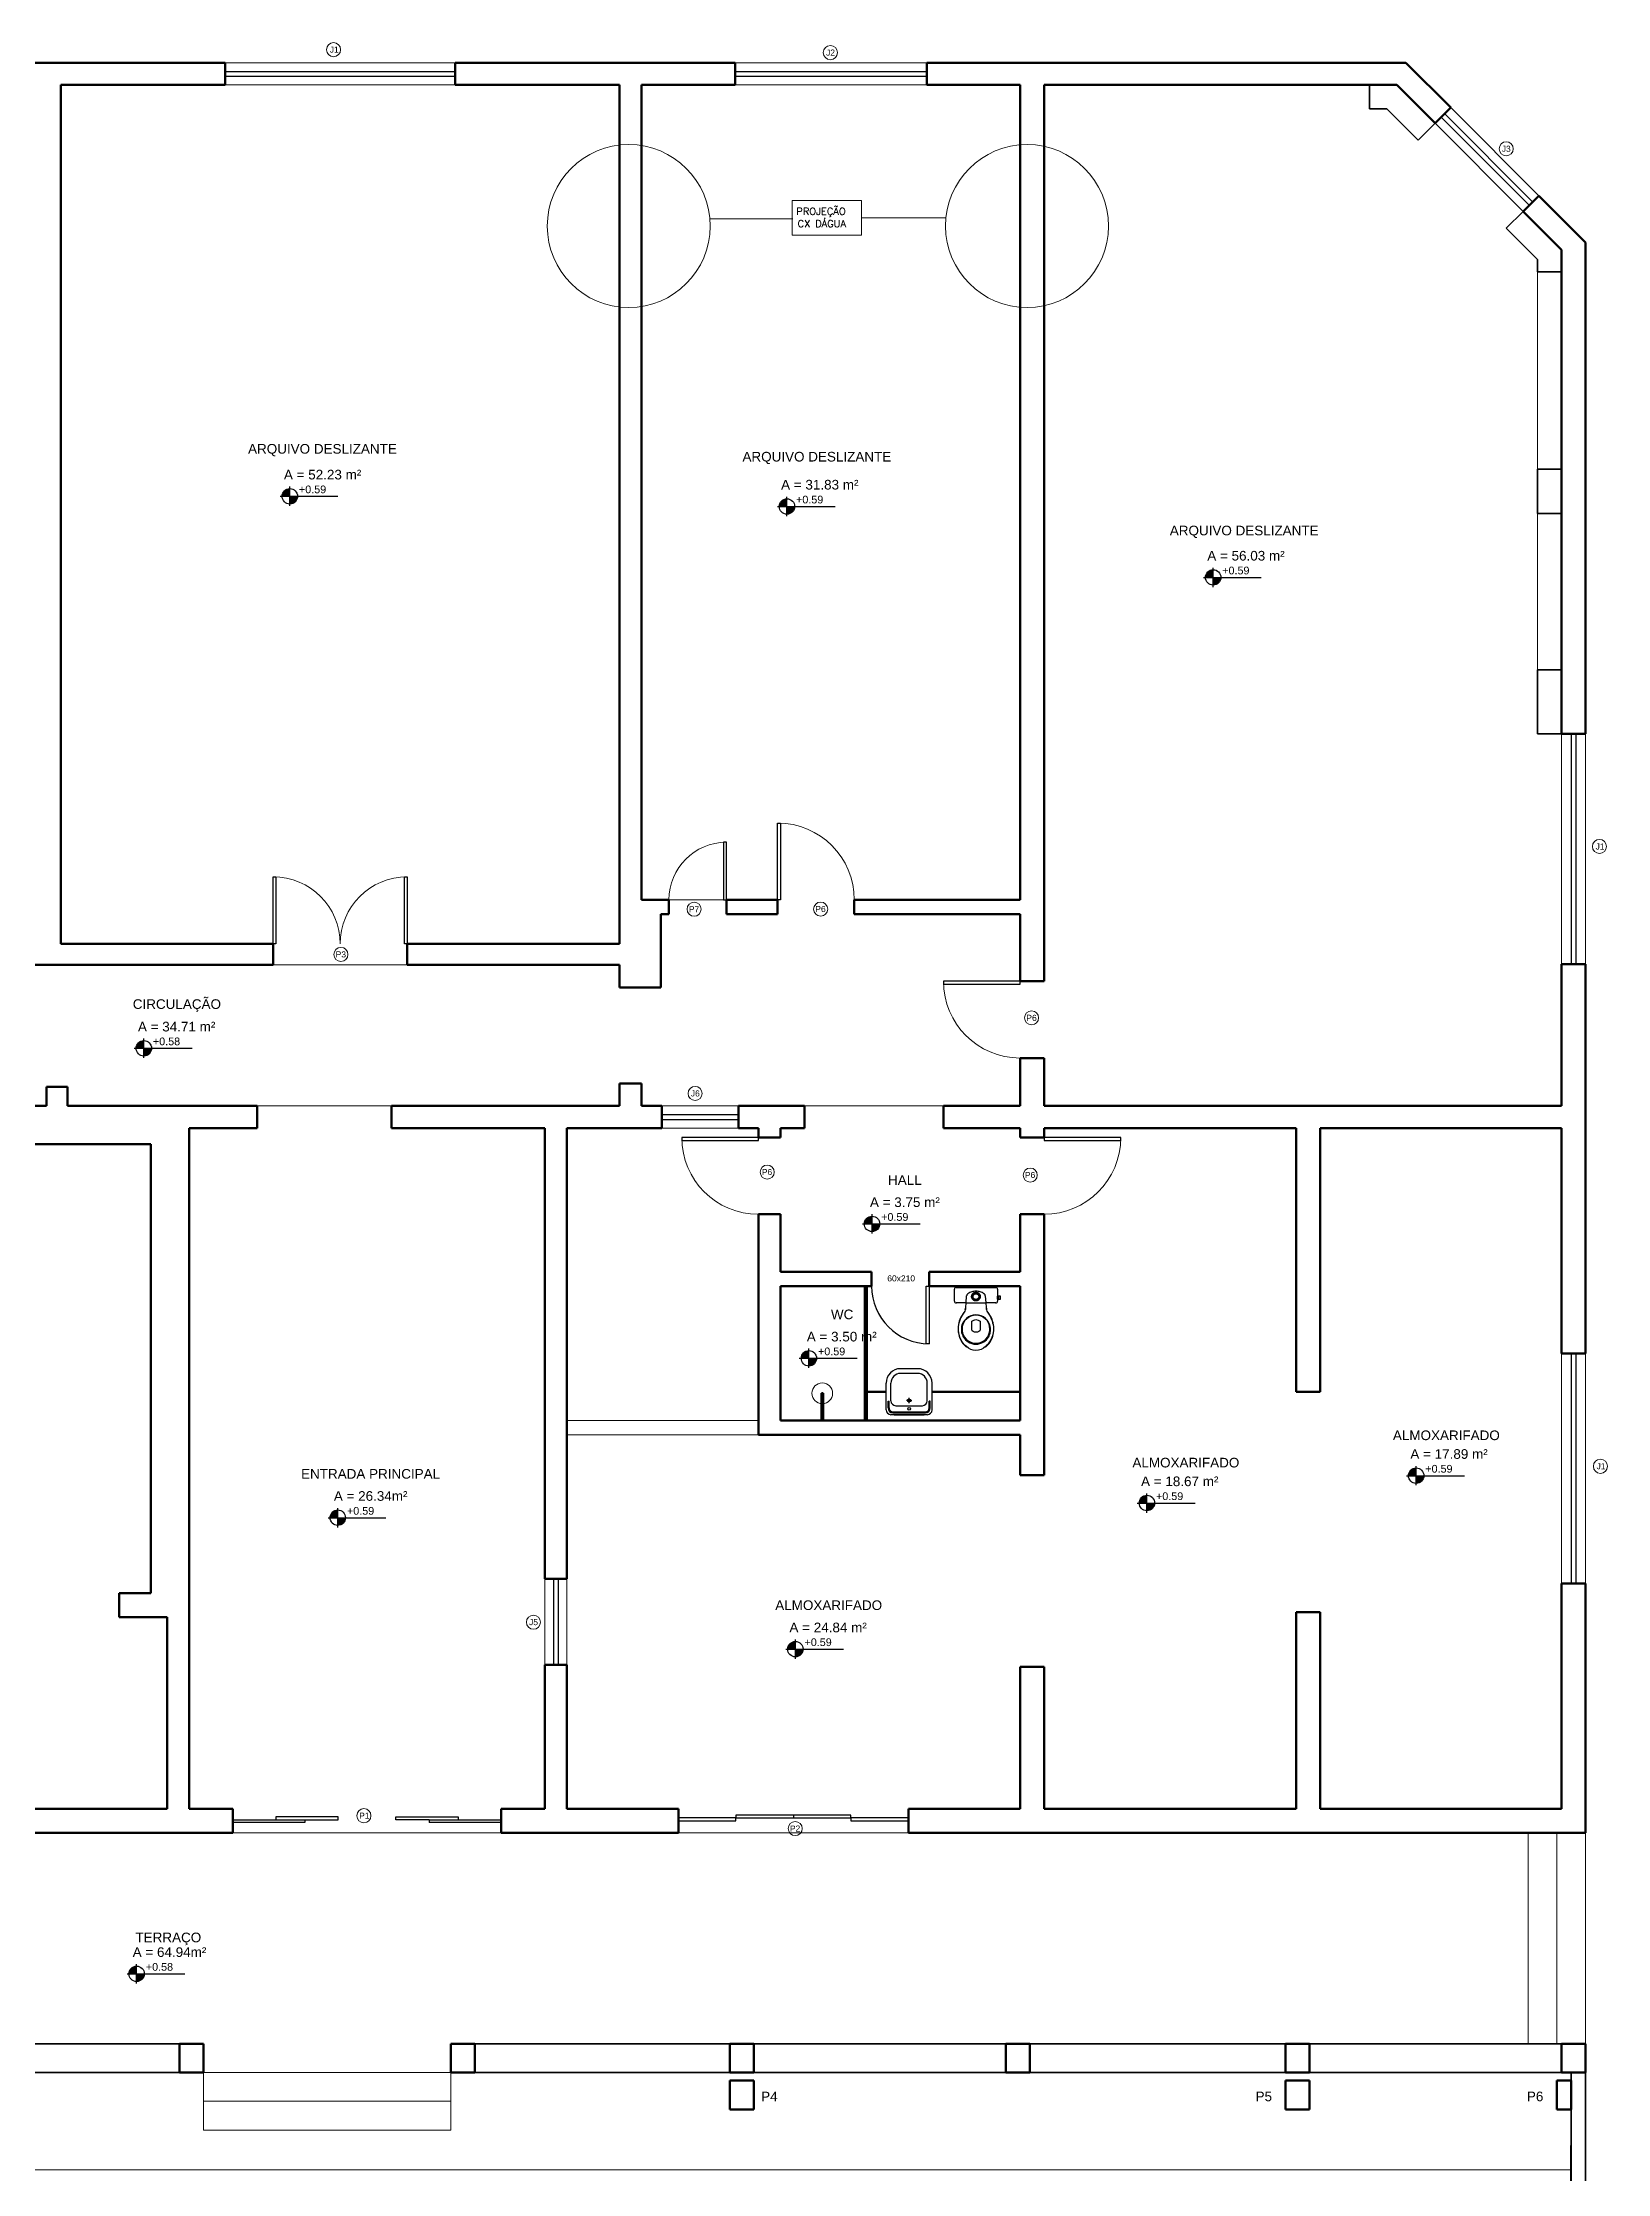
# Model space of a CAD drawing. Extents: x 712.4 to 745.2, y -60.1 to -25.1.
# Drawn here: x 728.84 to 745.17, y -47.33 to -25.11 of the extents above; entities that cross this region are included whole.
import ezdxf

# ---------------------------------------------------------------- set-up
doc = ezdxf.new("R2010")
doc.units = 0
doc.header["$LTSCALE"] = 50
doc.linetypes.add('CONTINUA', pattern=[0])
doc.linetypes.add('HIDDEN', pattern=[9.525, 6.35, -3.175])
for name, color, linetype, lineweight in [('1piso', 253, 'Continuous', 5), ('2peitoril', 4, 'Continuous', 15), ('2prancha', 4, 'Continuous', 18), ('2texto', 4, 'Continuous', 18), ('3esquadria', 2, 'Continuous', 25), ('8alvenaria', 3, 'Continuous', 60), ('ASHADE', 7, 'Continuous', 9), ('Mureta', 6, 'Continuous', 35)]:
    doc.layers.add(name, color=color, linetype=linetype, lineweight=lineweight)
for name, color, linetype in [('parede', 5, 'Continuous'), ('TEX', 7, 'Continuous'), ('TEXTOS', 6, 'Continuous')]:
    doc.layers.add(name, color=color, linetype=linetype)
doc.styles.add('ARIAL', font='arial.ttf', dxfattribs={"height": 7.5})
doc.styles.add('ROMANS', font='romans')

msp = doc.modelspace()

# ---------------------------------------------------------------- hatches: boundary and pattern name
at = {"layer": '2texto', "lineweight": -2, "ltscale": 0.05}
h = msp.add_hatch(color=256, dxfattribs=at)
h.paths.add_polyline_path([(731.425, -29.758, 0.414214), (731.344, -29.839), (731.425, -29.839)])
h.paths.add_polyline_path([(731.505, -29.839), (731.425, -29.839), (731.425, -29.919, 0.414214)])
h = msp.add_hatch(color=256, dxfattribs=at)
h.paths.add_polyline_path([(736.612, -29.864, 0.414214), (736.532, -29.945), (736.612, -29.945)])
h.paths.add_polyline_path([(736.693, -29.945), (736.612, -29.945), (736.612, -30.025, 0.414214)])
h = msp.add_hatch(color=256, dxfattribs=at)
h.paths.add_polyline_path([(741.059, -30.605, 0.414214), (740.978, -30.685), (741.059, -30.685)])
h.paths.add_polyline_path([(741.139, -30.685), (741.059, -30.685), (741.059, -30.766, 0.414214)])
h = msp.add_hatch(color=256, dxfattribs=at)
h.paths.add_polyline_path([(729.901, -35.515, 0.414214), (729.821, -35.596), (729.901, -35.596)])
h.paths.add_polyline_path([(729.982, -35.596), (729.901, -35.596), (729.901, -35.676, 0.414214)])
h = msp.add_hatch(color=256, dxfattribs=at)
h.paths.add_polyline_path([(737.5, -37.347, 0.414214), (737.42, -37.427), (737.5, -37.427)])
h.paths.add_polyline_path([(737.581, -37.427), (737.5, -37.427), (737.5, -37.508, 0.414214)])
h = msp.add_hatch(color=256, dxfattribs=at)
h.paths.add_polyline_path([(736.841, -38.748, 0.414214), (736.761, -38.829), (736.841, -38.829)])
h.paths.add_polyline_path([(736.922, -38.829), (736.841, -38.829), (736.841, -38.909, 0.414214)])
h = msp.add_hatch(color=256, dxfattribs=at)
h.paths.add_polyline_path([(743.178, -39.972, 0.414214), (743.098, -40.053), (743.178, -40.053)])
h.paths.add_polyline_path([(743.259, -40.053), (743.178, -40.053), (743.178, -40.133, 0.414214)])
h = msp.add_hatch(color=256, dxfattribs=at)
h.paths.add_polyline_path([(731.925, -40.411, 0.414214), (731.845, -40.491), (731.925, -40.491)])
h.paths.add_polyline_path([(732.006, -40.491), (731.925, -40.491), (731.925, -40.572, 0.414214)])
h = msp.add_hatch(color=256, dxfattribs=at)
h.paths.add_polyline_path([(740.368, -40.258, 0.414214), (740.287, -40.338), (740.368, -40.338)])
h.paths.add_polyline_path([(740.448, -40.338), (740.368, -40.338), (740.368, -40.419, 0.414214)])
h = msp.add_hatch(color=256, dxfattribs=at)
h.paths.add_polyline_path([(736.7, -41.781, 0.414214), (736.619, -41.862), (736.7, -41.862)])
h.paths.add_polyline_path([(736.78, -41.862), (736.7, -41.862), (736.7, -41.942, 0.414214)])
h = msp.add_hatch(color=256, dxfattribs=at)
h.paths.add_polyline_path([(729.826, -45.168, 0.414214), (729.746, -45.248), (729.826, -45.248)])
h.paths.add_polyline_path([(729.907, -45.248), (729.826, -45.248), (729.826, -45.329, 0.414214)])

# ---------------------------------------------------------------- linework, layer by layer
for p, q in [((738.065, -38.677), (738.065, -38.077)), ((738.065, -38.077), (738.095, -38.077)), ((738.095, -38.077), (738.095, -38.677)), ((738.359, -38.181), (738.359, -38.108)), ((738.359, -38.211), (738.359, -38.181)), ((738.359, -38.211), (738.359, -38.181)), ((738.359, -38.233), (738.359, -38.211)), ((738.359, -38.233), (738.359, -38.211)), ((738.377, -38.09), (738.584, -38.09)), ((738.584, -38.09), (738.791, -38.09)), ((738.809, -38.108), (738.809, -38.181)), ((738.809, -38.181), (738.821, -38.181)), ((738.821, -38.211), (738.809, -38.211)), ((738.809, -38.211), (738.809, -38.233)), ((738.821, -38.211), (738.809, -38.211)), ((738.809, -38.211), (738.809, -38.233)), ((738.821, -38.178), (738.837, -38.178)), ((738.821, -38.181), (738.821, -38.178)), ((738.821, -38.214), (738.821, -38.211)), ((738.821, -38.214), (738.821, -38.211)), ((738.837, -38.214), (738.821, -38.214)), ((738.837, -38.214), (738.821, -38.214)), ((738.837, -38.178), (738.837, -38.196)), ((738.837, -38.178), (738.837, -38.196)), ((738.837, -38.196), (738.837, -38.214)), ((738.837, -38.196), (738.837, -38.214)), ((738.482, -38.252), (738.377, -38.252)), ((738.482, -38.252), (738.377, -38.252)), ((738.478, -38.298), (738.482, -38.252)), ((738.478, -38.298), (738.482, -38.252)), ((738.687, -38.252), (738.69, -38.298)), ((738.791, -38.252), (738.687, -38.252)), ((738.687, -38.252), (738.69, -38.298)), ((738.791, -38.252), (738.687, -38.252)), ((738.095, -38.677), (738.065, -38.677))]:
    msp.add_line(p, q)
at = {"linetype": 'HIDDEN'}
msp.add_lwpolyline([(738.482, -38.252), (738.487, -38.178, -0.244331), (738.501, -38.155, -0.305389), (738.668, -38.155, -0.244331), (738.682, -38.178), (738.687, -38.252)], format="xyb", dxfattribs=at)
msp.add_lwpolyline([(738.482, -38.252), (738.487, -38.178, -0.244331), (738.501, -38.155, -0.305389), (738.668, -38.155, -0.244331), (738.682, -38.178), (738.687, -38.252)], format="xyb", dxfattribs=at)
for points in [[(738.809, -38.211), (738.809, -38.181)], [(738.809, -38.211), (738.809, -38.181)], [(738.821, -38.181), (738.821, -38.211)], [(738.821, -38.181), (738.821, -38.211)], [(738.482, -38.252), (738.584, -38.252), (738.687, -38.252)], [(738.482, -38.252), (738.584, -38.252), (738.687, -38.252)]]:
    msp.add_lwpolyline(points)
msp.add_lwpolyline([(738.691, -38.3, 0.148706), (738.704, -38.348, 0.01798), (738.717, -38.368, -0.048524), (738.744, -38.418, -0.075808), (738.766, -38.498, -0.05), (738.765, -38.558, -0.109053), (738.726, -38.658, -0.065752), (738.684, -38.707, -0.186957), (738.584, -38.746, -0.186957), (738.484, -38.707, -0.065752), (738.442, -38.658, -0.109053), (738.404, -38.558, -0.05), (738.403, -38.498, -0.075808), (738.424, -38.418, -0.048524), (738.452, -38.368, 0.01798), (738.464, -38.348, 0.148706), (738.478, -38.3, 0.148706)], format="xyb")
for points in [[(738.584, -38.375, 0.18052), (738.484, -38.413, 0.167158), (738.435, -38.498, 0.1), (738.435, -38.558, 0.096291), (738.454, -38.608, 0.13332), (738.503, -38.658, 0.150886), (738.584, -38.681, 0.150886), (738.665, -38.658, 0.13332), (738.714, -38.608, 0.096291), (738.734, -38.558, 0.1), (738.734, -38.498, 0.167158), (738.684, -38.413, 0.18052)], [(738.584, -38.379, 0.186957), (738.484, -38.419, 0.162455), (738.441, -38.498, 0.149476), (738.453, -38.588, 0.171119), (738.524, -38.658, 0.104122), (738.584, -38.671, 0.104122), (738.645, -38.658, 0.171119), (738.716, -38.588, 0.149476), (738.727, -38.498, 0.162455), (738.684, -38.419, 0.186957)], [(738.554, -38.55, -0.276984), (738.54, -38.528), (738.54, -38.443, -0.393258), (738.629, -38.443), (738.629, -38.528, -0.276984), (738.614, -38.55, -0.2)]]:
    msp.add_lwpolyline(points, format="xyb", close=True)
for radius in [0.045, 0.045, 0.042, 0.042, 0.03, 0.03]:
    msp.add_circle((738.584, -38.185), radius, dxfattribs=at)
for centre, radius, start, end in [((738.095, -38.077), 0.6, 180, 270), ((738.377, -38.108), 0.0179, 89.6604, 180.4071), ((738.791, -38.108), 0.0179, 359.5929, 90.3396), ((738.378, -38.234), 0.0182, 177.4769, 269.4268), ((738.378, -38.234), 0.0182, 177.4769, 269.4268), ((738.67, -38.524), 0.272, 154.7876, 170.318), ((738.67, -38.516), 0.269, 142.0898, 156.2788), ((738.266, -38.261), 0.215, 344.5933, 350.0459), ((738.266, -38.261), 0.215, 344.5933, 350.0459), ((738.903, -38.261), 0.215, 189.9541, 195.4067), ((738.903, -38.261), 0.215, 189.9541, 195.4067), ((738.499, -38.516), 0.269, 23.7212, 37.9102), ((738.499, -38.524), 0.272, 9.682, 25.2124), ((738.791, -38.234), 0.0182, 270.5732, 2.5231), ((738.791, -38.234), 0.0182, 270.5732, 2.5231), ((738.63, -38.524), 0.233, 168.6827, 188.4532), ((738.646, -38.524), 0.248, 187.9439, 207.4154), ((738.644, -38.527), 0.245, 206.9629, 229.419), ((738.525, -38.527), 0.245, 310.581, 333.0371), ((738.523, -38.524), 0.248, 332.5846, 352.0561), ((738.538, -38.524), 0.233, 351.5468, 11.3173)]:
    msp.add_arc(centre, radius, start, end)
at = {"layer": '1piso', "linetype": 'CONTINUA'}
for p, q in [((736.668, -26.755), (737.389, -26.755)), ((736.668, -27.117), (736.668, -26.755)), ((737.389, -26.755), (737.389, -27.117)), ((737.389, -27.117), (736.668, -27.117)), ((735.38, -34.047), (735.98, -34.047)), ((731.25, -34.727), (732.65, -34.727)), ((731.085, -36.197), (732.485, -36.197)), ((736.795, -36.197), (738.245, -36.197)), ((730.83, -43.777), (733.63, -43.777)), ((735.48, -43.777), (737.88, -43.777)), ((744.945, -45.977), (744.945, -43.777)), ((730.525, -46.277), (715.425, -46.277)), ((730.525, -46.277), (733.105, -46.277)), ((730.525, -46.277), (730.525, -46.877)), ((730.525, -46.877), (730.525, -46.277)), ((733.105, -46.277), (733.105, -46.877)), ((744.795, -46.277), (733.105, -46.277)), ((733.105, -46.277), (733.105, -46.877)), ((744.76, -51.577), (744.795, -46.277)), ((730.525, -46.577), (733.105, -46.577)), ((730.525, -46.877), (733.105, -46.877)), ((733.105, -46.877), (730.525, -46.877))]:
    msp.add_line(p, q, dxfattribs=at)
at = {"layer": '1piso', "linetype": 'HIDDEN'}
for p, q in [((736.672, -26.944), (735.807, -26.944)), ((737.389, -26.936), (738.271, -26.936)), ((734.315, -39.477), (736.315, -39.477)), ((734.315, -39.627), (736.315, -39.627)), ((714.925, -47.292), (744.795, -47.292))]:
    msp.add_line(p, q, dxfattribs=at)
for centre in [(734.961, -27.02), (739.117, -27.02)]:
    msp.add_circle(centre, 0.85, dxfattribs=at)
at = {"layer": '1piso', "linetype": 'CONTINUA'}
msp.add_circle((736.981, -39.194), 0.108, dxfattribs=at)
for centre, radius, start, end in [((736.515, -34.047), 0.8, 0, 90), ((735.98, -34.047), 0.6, 90, 180), ((731.25, -34.507), 0.7, 0, 90), ((732.65, -34.507), 0.7, 90, 180), ((739.045, -34.897), 0.8, 180, 270), ((736.315, -36.527), 0.8, 180, 270), ((739.295, -36.527), 0.8, 270, 0)]:
    msp.add_arc(centre, radius, start, end, dxfattribs=at)
at = {"layer": '2peitoril', "linetype": 'CONTINUA'}
for p, q in [((730.75, -25.317), (733.15, -25.317)), ((736.07, -25.317), (738.07, -25.317)), ((730.75, -25.547), (733.15, -25.547)), ((736.07, -25.547), (738.07, -25.547)), ((743.375, -25.947), (744.294, -26.867)), ((743.538, -25.785), (744.457, -26.704)), ((744.695, -32.317), (744.695, -34.717)), ((744.945, -32.317), (744.945, -34.717)), ((735.305, -36.197), (736.105, -36.197)), ((735.305, -36.427), (736.105, -36.427)), ((744.695, -38.777), (744.695, -41.177)), ((744.945, -38.777), (744.945, -41.177)), ((734.085, -41.127), (734.085, -42.027)), ((734.315, -41.127), (734.315, -42.027)), ((744.345, -45.977), (744.345, -43.777))]:
    msp.add_line(p, q, dxfattribs=at)
at = {"layer": '2prancha', "linetype": 'CONTINUA'}
for p, q in [((744.445, -27.497), (744.445, -29.557)), ((744.445, -30.017), (744.445, -31.647))]:
    msp.add_line(p, q, dxfattribs=at)
at = {"layer": '2texto', "lineweight": -2, "ltscale": 0.05}
for p, q in [((731.425, -29.939), (731.425, -29.738)), ((731.324, -29.839), (731.927, -29.839)), ((736.512, -29.945), (737.115, -29.945)), ((736.612, -30.045), (736.612, -29.844)), ((741.059, -30.786), (741.059, -30.585)), ((740.958, -30.685), (741.561, -30.685)), ((729.901, -35.696), (729.901, -35.495)), ((729.801, -35.596), (730.404, -35.596)), ((737.5, -37.528), (737.5, -37.327)), ((737.4, -37.427), (738.003, -37.427)), ((736.741, -38.829), (737.344, -38.829)), ((736.841, -38.929), (736.841, -38.728)), ((743.178, -40.153), (743.178, -39.952)), ((743.078, -40.053), (743.681, -40.053)), ((731.925, -40.592), (731.925, -40.391)), ((740.267, -40.338), (740.87, -40.338)), ((740.368, -40.439), (740.368, -40.238)), ((731.825, -40.491), (732.428, -40.491)), ((736.7, -41.962), (736.7, -41.761)), ((736.599, -41.862), (737.202, -41.862)), ((729.726, -45.248), (730.329, -45.248)), ((729.826, -45.349), (729.826, -45.148))]:
    msp.add_line(p, q, dxfattribs=at)
at = {"layer": '2texto'}
for centre in [(731.881, -25.181), (737.065, -25.212), (744.117, -26.215), (745.09, -33.491), (735.643, -34.145), (736.964, -34.144), (731.958, -34.617), (739.165, -35.278), (735.654, -36.067), (736.406, -36.887), (739.151, -36.918), (745.1, -39.955), (733.967, -41.581), (732.198, -43.599), (736.698, -43.733)]:
    msp.add_circle(centre, 0.0735, dxfattribs=at)
at = {"layer": '2texto', "lineweight": -2, "ltscale": 0.05}
for centre in [(731.425, -29.839), (736.612, -29.945), (741.059, -30.685), (729.901, -35.596), (737.5, -37.427), (736.841, -38.829), (743.178, -40.053), (731.925, -40.491), (740.368, -40.338), (736.7, -41.862), (729.826, -45.248)]:
    msp.add_circle(centre, 0.0804, dxfattribs=at)
at = {"layer": '3esquadria', "linetype": 'CONTINUA'}
for p, q in [((730.75, -25.407), (733.15, -25.407)), ((730.75, -25.457), (733.15, -25.457)), ((736.07, -25.407), (738.07, -25.407)), ((736.07, -25.457), (738.07, -25.457)), ((743.439, -25.884), (744.358, -26.803)), ((743.474, -25.848), (744.393, -26.768)), ((744.795, -32.317), (744.795, -34.717)), ((744.845, -32.317), (744.845, -34.717)), ((736.515, -34.047), (736.515, -33.247)), ((736.515, -33.247), (736.545, -33.247)), ((736.545, -33.247), (736.545, -34.047)), ((735.98, -33.447), (735.95, -33.447)), ((735.95, -33.447), (735.95, -34.047)), ((735.98, -34.047), (735.98, -33.447)), ((731.25, -34.507), (731.25, -33.807)), ((731.25, -33.807), (731.28, -33.807)), ((731.28, -33.807), (731.28, -34.507)), ((732.62, -34.507), (732.62, -33.807)), ((732.62, -33.807), (732.65, -33.807)), ((732.65, -33.807), (732.65, -34.507)), ((735.95, -34.047), (735.98, -34.047)), ((736.545, -34.047), (736.515, -34.047)), ((731.28, -34.507), (731.25, -34.507)), ((732.65, -34.507), (732.62, -34.507)), ((739.045, -34.897), (738.245, -34.897)), ((738.245, -34.897), (738.245, -34.927)), ((738.245, -34.927), (739.045, -34.927)), ((739.045, -34.927), (739.045, -34.897)), ((735.305, -36.287), (736.105, -36.287)), ((735.305, -36.337), (736.105, -36.337)), ((736.315, -36.527), (735.515, -36.527)), ((735.515, -36.527), (735.515, -36.557)), ((735.515, -36.557), (736.315, -36.557)), ((736.315, -36.557), (736.315, -36.527)), ((740.095, -36.527), (739.295, -36.527)), ((739.295, -36.527), (739.295, -36.557)), ((739.295, -36.557), (740.095, -36.557)), ((740.095, -36.557), (740.095, -36.527)), ((744.795, -38.777), (744.795, -41.177)), ((744.845, -38.777), (744.845, -41.177)), ((734.175, -41.127), (734.175, -42.027)), ((734.225, -41.127), (734.225, -42.027)), ((733.63, -43.527), (733.63, -43.557)), ((730.83, -43.641), (731.58, -43.641)), ((731.58, -43.671), (730.83, -43.671)), ((731.93, -43.611), (731.28, -43.611)), ((731.28, -43.611), (731.28, -43.641)), ((731.58, -43.641), (731.58, -43.671)), ((731.58, -43.641), (731.93, -43.641)), ((731.93, -43.641), (731.93, -43.611)), ((732.53, -43.641), (732.53, -43.611)), ((732.53, -43.611), (733.18, -43.611)), ((732.88, -43.641), (732.53, -43.641)), ((732.88, -43.641), (733.63, -43.641)), ((732.88, -43.641), (732.88, -43.671)), ((733.63, -43.671), (732.88, -43.671)), ((733.18, -43.611), (733.18, -43.641)), ((736.08, -43.622), (735.48, -43.622)), ((735.48, -43.652), (736.08, -43.652)), ((737.28, -43.592), (736.08, -43.592)), ((736.08, -43.592), (736.08, -43.622)), ((736.08, -43.652), (736.08, -43.622)), ((736.08, -43.622), (737.28, -43.622)), ((736.68, -43.592), (736.68, -43.622)), ((737.28, -43.622), (737.28, -43.592)), ((737.28, -43.622), (737.28, -43.652)), ((737.88, -43.622), (737.28, -43.622)), ((737.28, -43.652), (737.88, -43.652))]:
    msp.add_line(p, q, dxfattribs=at)
at = {"layer": '8alvenaria', "linetype": 'CONTINUA'}
for p, q in [((728.705, -25.317), (730.75, -25.317)), ((730.75, -25.547), (730.75, -25.317)), ((733.15, -25.317), (736.07, -25.317)), ((733.15, -25.547), (733.15, -25.317)), ((736.07, -25.547), (736.07, -25.317)), ((738.07, -25.317), (743.07, -25.317)), ((738.07, -25.547), (738.07, -25.317)), ((743.538, -25.785), (743.07, -25.317)), ((729.035, -25.547), (730.75, -25.547)), ((729.035, -34.507), (729.035, -25.547)), ((733.15, -25.547), (734.865, -25.547)), ((734.865, -34.507), (734.865, -25.547)), ((735.095, -25.547), (736.07, -25.547)), ((735.095, -34.047), (735.095, -25.547)), ((738.07, -25.547), (739.045, -25.547)), ((739.045, -34.047), (739.045, -25.547)), ((739.295, -25.547), (742.975, -25.547)), ((739.295, -34.897), (739.295, -25.547)), ((743.375, -25.947), (742.975, -25.547)), ((743.375, -25.947), (743.538, -25.785)), ((744.294, -26.867), (744.457, -26.704)), ((744.695, -27.267), (744.294, -26.867)), ((744.945, -27.192), (744.457, -26.704)), ((744.695, -32.317), (744.695, -27.267)), ((744.945, -32.317), (744.945, -27.192)), ((744.695, -32.317), (744.945, -32.317)), ((735.095, -34.047), (735.38, -34.047)), ((735.295, -34.197), (735.38, -34.197)), ((735.295, -34.962), (735.295, -34.197)), ((735.38, -34.047), (735.38, -34.197)), ((735.98, -34.047), (736.515, -34.047)), ((735.98, -34.047), (735.98, -34.197)), ((735.98, -34.197), (736.515, -34.197)), ((736.515, -34.197), (736.515, -34.047)), ((737.315, -34.047), (739.045, -34.047)), ((737.315, -34.197), (737.315, -34.047)), ((737.315, -34.197), (739.045, -34.197)), ((739.045, -34.897), (739.045, -34.197)), ((729.035, -34.507), (731.25, -34.507)), ((731.25, -34.507), (731.25, -34.727)), ((732.65, -34.507), (734.865, -34.507)), ((732.65, -34.507), (732.65, -34.727)), ((727.055, -34.727), (731.25, -34.727)), ((732.65, -34.727), (734.865, -34.727)), ((734.865, -34.962), (734.865, -34.727)), ((744.695, -34.717), (744.945, -34.717)), ((744.695, -36.197), (744.695, -34.717)), ((744.945, -38.777), (744.945, -34.717)), ((734.865, -34.962), (735.295, -34.962)), ((739.045, -34.897), (739.295, -34.897)), ((739.045, -36.197), (739.045, -35.697)), ((739.045, -35.697), (739.295, -35.697)), ((739.295, -36.197), (739.295, -35.697)), ((729.105, -35.997), (728.885, -35.997)), ((728.885, -35.997), (728.885, -36.197)), ((729.105, -36.197), (729.105, -35.997)), ((734.865, -36.197), (734.865, -35.962)), ((734.865, -35.962), (735.095, -35.962)), ((735.095, -36.197), (735.095, -35.962)), ((727.915, -36.197), (728.885, -36.197)), ((729.105, -36.197), (731.085, -36.197)), ((731.085, -36.427), (731.085, -36.197)), ((732.485, -36.197), (734.865, -36.197)), ((732.485, -36.427), (732.485, -36.197)), ((735.095, -36.197), (735.305, -36.197)), ((735.305, -36.427), (735.305, -36.197)), ((736.105, -36.197), (736.795, -36.197)), ((736.105, -36.427), (736.105, -36.197)), ((736.795, -36.427), (736.795, -36.197)), ((738.245, -36.197), (739.045, -36.197)), ((738.245, -36.427), (738.245, -36.197)), ((739.295, -36.197), (744.695, -36.197)), ((730.375, -36.427), (731.085, -36.427)), ((730.375, -43.527), (730.375, -36.427)), ((732.485, -36.427), (734.085, -36.427)), ((734.085, -41.127), (734.085, -36.427)), ((734.315, -36.427), (735.095, -36.427)), ((734.315, -41.127), (734.315, -36.427)), ((735.095, -36.427), (735.305, -36.427)), ((736.105, -36.427), (736.315, -36.427)), ((736.315, -36.527), (736.315, -36.427)), ((736.545, -36.427), (736.795, -36.427)), ((736.545, -36.527), (736.545, -36.427)), ((738.245, -36.427), (739.045, -36.427)), ((739.045, -36.527), (739.045, -36.427)), ((739.295, -36.427), (741.925, -36.427)), ((739.295, -36.527), (739.295, -36.427)), ((741.925, -39.177), (741.925, -36.427)), ((742.175, -36.427), (744.695, -36.427)), ((742.175, -39.177), (742.175, -36.427)), ((744.695, -38.777), (744.695, -36.427)), ((727.915, -36.597), (729.975, -36.597)), ((729.975, -41.277), (729.975, -36.597)), ((736.315, -36.527), (736.545, -36.527)), ((739.045, -36.527), (739.295, -36.527)), ((736.315, -37.327), (736.545, -37.327)), ((736.315, -39.627), (736.315, -37.327)), ((736.545, -37.927), (736.545, -37.327)), ((739.045, -37.327), (739.295, -37.327)), ((739.045, -37.927), (739.045, -37.327)), ((739.295, -40.047), (739.295, -37.327)), ((736.545, -37.927), (737.495, -37.927)), ((737.495, -38.077), (737.495, -37.927)), ((738.095, -37.927), (739.045, -37.927)), ((738.095, -38.077), (738.095, -37.927)), ((736.545, -38.077), (737.495, -38.077)), ((736.545, -39.477), (736.545, -38.077)), ((737.425, -39.477), (737.425, -38.077)), ((737.445, -39.477), (737.445, -38.077)), ((738.095, -38.077), (739.045, -38.077)), ((739.045, -39.477), (739.045, -38.077)), ((744.695, -38.777), (744.945, -38.777)), ((736.971, -39.477), (736.971, -39.194)), ((736.971, -39.194), (736.991, -39.194)), ((736.991, -39.477), (736.991, -39.194)), ((737.445, -39.177), (737.647, -39.177)), ((738.126, -39.177), (739.045, -39.177)), ((741.925, -39.177), (742.175, -39.177)), ((736.545, -39.477), (739.045, -39.477)), ((736.315, -39.627), (739.045, -39.627)), ((739.045, -40.047), (739.045, -39.627)), ((739.045, -40.047), (739.295, -40.047)), ((729.645, -41.277), (729.975, -41.277)), ((729.645, -41.527), (729.645, -41.277)), ((734.315, -41.127), (734.085, -41.127)), ((744.695, -43.527), (744.695, -41.177)), ((744.695, -41.177), (744.945, -41.177)), ((744.945, -43.777), (744.945, -41.177)), ((729.645, -41.527), (730.145, -41.527)), ((730.145, -43.527), (730.145, -41.527)), ((741.925, -41.477), (742.175, -41.477)), ((741.925, -43.527), (741.925, -41.477)), ((742.175, -43.527), (742.175, -41.477)), ((734.085, -43.527), (734.085, -42.027)), ((734.315, -42.027), (734.085, -42.027)), ((734.315, -43.527), (734.315, -42.027)), ((739.045, -42.047), (739.295, -42.047)), ((739.045, -43.527), (739.045, -42.047)), ((739.295, -43.527), (739.295, -42.047)), ((728.705, -43.527), (730.145, -43.527)), ((730.375, -43.527), (730.83, -43.527)), ((730.83, -43.527), (730.83, -43.777)), ((733.63, -43.527), (734.085, -43.527)), ((733.63, -43.527), (733.63, -43.777)), ((734.315, -43.527), (735.48, -43.527)), ((735.48, -43.527), (735.48, -43.777)), ((737.88, -43.527), (739.045, -43.527)), ((737.88, -43.527), (737.88, -43.777)), ((739.295, -43.527), (741.925, -43.527)), ((742.175, -43.527), (744.695, -43.527)), ((728.705, -43.777), (730.83, -43.777)), ((733.63, -43.777), (735.48, -43.777)), ((737.88, -43.777), (744.945, -43.777)), ((730.275, -45.977), (730.525, -45.977)), ((730.275, -46.277), (730.275, -45.977)), ((730.525, -46.277), (730.525, -45.977)), ((733.105, -45.977), (733.355, -45.977)), ((733.105, -46.277), (733.105, -45.977)), ((733.355, -46.277), (733.355, -45.977)), ((736.015, -45.977), (736.265, -45.977)), ((736.015, -46.277), (736.015, -45.977)), ((736.265, -46.277), (736.265, -45.977)), ((738.895, -45.977), (739.145, -45.977)), ((738.895, -46.277), (738.895, -45.977)), ((739.145, -46.277), (739.145, -45.977)), ((741.815, -45.977), (742.065, -45.977)), ((741.815, -46.277), (741.815, -45.977)), ((742.065, -46.277), (742.065, -45.977)), ((744.695, -45.977), (744.945, -45.977)), ((744.695, -46.277), (744.695, -45.977)), ((744.945, -46.277), (744.945, -45.977)), ((730.275, -46.277), (730.525, -46.277)), ((733.105, -46.277), (733.355, -46.277)), ((736.015, -46.277), (736.265, -46.277)), ((736.015, -46.362), (736.265, -46.362)), ((736.015, -46.662), (736.015, -46.362)), ((736.265, -46.662), (736.265, -46.362)), ((738.895, -46.277), (739.145, -46.277)), ((741.815, -46.277), (742.065, -46.277)), ((741.815, -46.362), (742.065, -46.362)), ((741.815, -46.662), (741.815, -46.362)), ((742.065, -46.662), (742.065, -46.362)), ((744.645, -46.662), (744.645, -46.362)), ((744.645, -46.362), (744.795, -46.362)), ((744.695, -46.277), (744.945, -46.277)), ((744.795, -46.662), (744.795, -46.362)), ((736.015, -46.662), (736.265, -46.662)), ((741.815, -46.662), (742.065, -46.662)), ((744.645, -46.662), (744.795, -46.662))]:
    msp.add_line(p, q, dxfattribs=at)
at = {"layer": 'ASHADE', "linetype": 'CONTINUA'}
msp.add_line((744.645, -45.977), (744.645, -43.777), dxfattribs=at)
at = {"layer": 'Mureta', "linetype": 'CONTINUA'}
for p, q in [((742.692, -25.797), (742.692, -25.547)), ((742.692, -25.797), (742.871, -25.797)), ((743.198, -26.124), (742.871, -25.797)), ((743.198, -26.124), (743.375, -25.947)), ((744.118, -27.043), (744.294, -26.867)), ((744.445, -27.37), (744.118, -27.043)), ((744.445, -27.497), (744.445, -27.37)), ((744.445, -27.497), (744.695, -27.497)), ((744.445, -30.017), (744.445, -29.557)), ((744.445, -29.557), (744.695, -29.557)), ((744.445, -30.017), (744.695, -30.017)), ((744.445, -32.317), (744.445, -31.647)), ((744.445, -31.647), (744.695, -31.647)), ((744.445, -32.317), (744.695, -32.317)), ((727.635, -45.977), (730.275, -45.977)), ((733.355, -45.977), (736.015, -45.977)), ((736.265, -45.977), (738.895, -45.977)), ((739.145, -45.977), (741.815, -45.977)), ((742.065, -45.977), (744.695, -45.977)), ((727.635, -46.277), (730.275, -46.277)), ((733.355, -46.277), (736.015, -46.277)), ((736.265, -46.277), (738.895, -46.277)), ((739.145, -46.277), (741.815, -46.277)), ((742.065, -46.277), (744.695, -46.277)), ((744.795, -46.277), (744.795, -47.477)), ((744.945, -46.277), (744.945, -47.477))]:
    msp.add_line(p, q, dxfattribs=at)
at = {"layer": 'parede'}
for p, q in [((737.747, -39.323), (738.026, -39.323)), ((737.717, -39.387), (738.056, -39.387)), ((737.717, -39.397), (738.056, -39.397)), ((737.73, -39.417), (738.043, -39.417))]:
    msp.add_line(p, q, dxfattribs=at)
at = {"layer": 'parede', "linetype": 'Continuous'}
for p, q in [((737.886, -39.269), (737.858, -39.269)), ((737.886, -39.297), (737.886, -39.24)), ((737.886, -39.269), (737.915, -39.269))]:
    msp.add_line(p, q, dxfattribs=at)
for centre, radius in [((737.886, -39.269), 0.017), ((737.886, -39.355), 0.0142)]:
    msp.add_circle(centre, radius, dxfattribs=at)
at = {"layer": 'TEXTOS', "linetype": 'Continuous'}
for p, q in [((737.647, -39.367), (737.647, -39.087)), ((737.697, -39.273), (737.697, -39.087)), ((737.976, -38.937), (737.797, -38.937)), ((737.976, -38.987), (737.797, -38.987)), ((738.076, -39.273), (738.076, -39.087)), ((738.126, -39.367), (738.126, -39.087)), ((737.667, -39.347), (737.667, -39.275)), ((737.667, -39.275), (737.677, -39.275)), ((737.667, -39.347), (737.667, -39.275)), ((737.677, -39.347), (737.677, -39.275)), ((738.096, -39.347), (738.096, -39.275)), ((738.106, -39.275), (738.096, -39.275)), ((738.106, -39.347), (738.106, -39.275)), ((738.076, -39.417), (737.697, -39.417))]:
    msp.add_line(p, q, dxfattribs=at)
for centre, radius, start, end in [((737.797, -39.087), 0.15, 90, 180), ((737.797, -39.087), 0.1, 90, 180), ((737.976, -39.087), 0.15, 0, 90), ((737.976, -39.087), 0.1, 0, 90), ((737.747, -39.273), 0.05, 180, 270), ((738.026, -39.273), 0.05, 270, 0), ((737.697, -39.367), 0.05, 180, 270), ((737.717, -39.347), 0.05, 180, 270), ((737.717, -39.347), 0.04, 180, 270), ((738.056, -39.347), 0.04, 270, 0), ((738.056, -39.347), 0.05, 270, 0), ((738.076, -39.367), 0.05, 270, 0)]:
    msp.add_arc(centre, radius, start, end, dxfattribs=at)

# ---------------------------------------------------------------- texts
at = {"layer": '2texto', "lineweight": -2, "style": 'ARIAL'}
for s, height, p in [('J1', 0.0633, (731.841, -25.212)), ('J2', 0.0633, (737.02, -25.243)), ('J3', 0.0633, (744.071, -26.246)), ('ARQUIVO DESLIZANTE', 0.10049, (730.989, -29.394)), ('ARQUIVO DESLIZANTE', 0.10049, (736.148, -29.476)), ('A = 52.23 m²', 0.10049, (731.363, -29.663)), ('+0.59', 0.0804, (731.52, -29.807)), ('A = 31.83 m²', 0.10049, (736.551, -29.768)), ('+0.59', 0.0804, (736.707, -29.913)), ('ARQUIVO DESLIZANTE', 0.10049, (740.607, -30.246)), ('A = 56.03 m²', 0.10049, (740.998, -30.509)), ('+0.59', 0.0804, (741.154, -30.653)), ('J1', 0.0633, (745.05, -33.523)), ('P7', 0.0633, (735.588, -34.177)), ('P6', 0.0633, (736.908, -34.175)), ('P3', 0.0633, (731.903, -34.648)), ('CIRCULAÇÃO', 0.1005, (729.786, -35.185)), ('A = 34.71 m²', 0.10049, (729.84, -35.42)), ('P6', 0.0633, (739.11, -35.31)), ('+0.58', 0.0804, (729.996, -35.564)), ('J6', 0.0633, (735.609, -36.098)), ('P6', 0.0633, (736.35, -36.918)), ('P6', 0.0633, (739.095, -36.949)), ('HALL', 0.1005, (737.667, -37.02)), ('A = 3.75 m²', 0.10049, (737.478, -37.251)), ('+0.59', 0.0804, (737.595, -37.395)), ('60x210', 0.0633, (737.659, -38.027)), ('WC', 0.1005, (737.071, -38.421)), ('A = 3.50 m²', 0.10049, (736.819, -38.653)), ('+0.59', 0.0804, (736.936, -38.797)), ('ALMOXARIFADO', 0.10049, (742.935, -39.682)), ('A = 17.89 m²', 0.10049, (743.117, -39.877)), ('ENTRADA PRINCIPAL', 0.10049, (731.542, -40.084)), ('ALMOXARIFADO', 0.10049, (740.217, -39.967)), ('+0.59', 0.0804, (743.273, -40.021)), ('J1', 0.0633, (745.06, -39.986)), ('A = 26.34m²', 0.10049, (731.884, -40.315)), ('A = 18.67 m²', 0.10049, (740.307, -40.162)), ('+0.59', 0.0804, (732.021, -40.46)), ('+0.59', 0.0804, (740.463, -40.307)), ('J5', 0.0633, (733.921, -41.612)), ('ALMOXARIFADO', 0.10049, (736.49, -41.454)), ('A = 24.84 m²', 0.10049, (736.638, -41.686)), ('+0.59', 0.0804, (736.795, -41.83)), ('P1', 0.0633, (732.148, -43.631)), ('P2', 0.0633, (736.643, -43.765)), ('TERRAÇO', 0.1005, (729.814, -44.919)), ('A = 64.94m²', 0.10049, (729.785, -45.072)), ('+0.58', 0.0804, (729.922, -45.216)), ('+0.58', 0.0804, (729.922, -45.216)), ('P4', 0.1005, (736.343, -46.578)), ('P5', 0.1005, (741.502, -46.577)), ('P6', 0.1005, (744.333, -46.577))]:
    msp.add_text(s, height=height, dxfattribs=at).set_placement(p)
at = {"layer": 'TEX', "lineweight": -2, "style": 'ROMANS'}
for s, p in [('PROJEÇÃO', (736.71, -26.904)), (' CX DÁGUA', (736.672, -27.033))]:
    msp.add_text(s, height=0.075, dxfattribs=at).set_placement(p)

doc.saveas('drawing.dxf')
